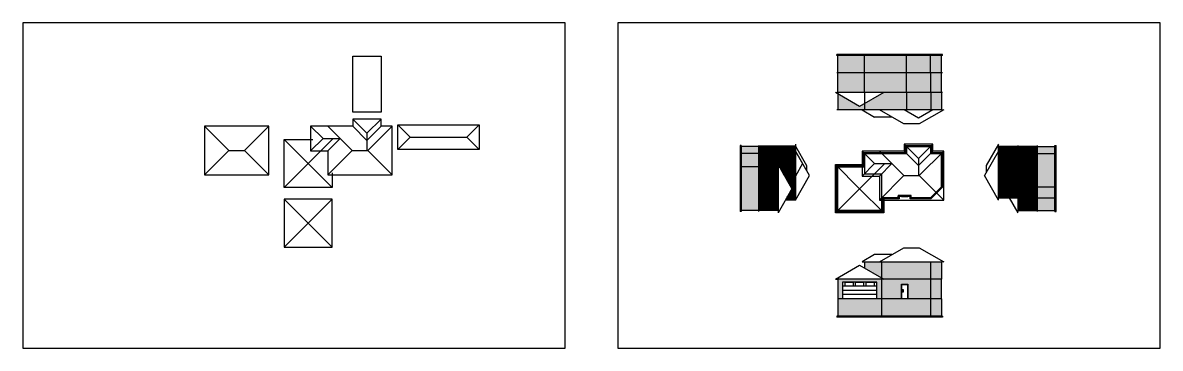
# Model space of a CAD drawing. Header units: inches. Extents: x 3882 to 20043, y -1483 to 317.
# Drawn here: x 13752 to 20043, y -1483 to 317 of the extents above; entities that cross this region are included whole.
import ezdxf

# ---------------------------------------------------------------- set-up
doc = ezdxf.new("R2010")
doc.units = ezdxf.units.IN
doc.header["$MEASUREMENT"] = 0
for name, color, linetype in [('SS - Concrete_(60)', 60, 'Continuous'), ('SS - Footings_(3)', 3, 'Continuous'), ('SS - Foundation_Wall_(2)', 2, 'Continuous'), ('SS - Masonry_(241)', 241, 'Continuous'), ('SS - Roof_(200)', 200, 'Continuous'), ('SS - Sheathing_(124)', 124, 'Continuous'), ('SS - Windows_(160)', 160, 'Continuous')]:
    doc.layers.add(name, color=color, linetype=linetype)
pattern_1 = [(90, (-240.0954, -138.6192), (-2.667, 2e-16), []), (180, (-240.0954, -138.619), (-2.667, -4), [2.667, -2.667])]
pattern_2 = [(50, (-240.095, -138.619), (14.345204, -1.255043), [1.5, -16.5]), (355, (-240.095, -138.619), (-2.775027, 15.043843), [1.2, -13.2]), (100.451444, (-238.9, -138.724), (11.570177, 13.7888), [1.274804, -14.022842]), (46.1842, (-240.095, -134.62), (21.344827, -3.310386), [2.25, -24.75]), (96.63564, (-238.317, -134.895), (18.69324, 19.482372), [1.912207, -21.034275]), (351.18416, (-240.095, -134.62), (18.69324, 19.482372), [1.8, -19.8]), (21, (-238.095, -135.619), (11.938141, -8.052378), [1.5, -16.5]), (326, (-238.095, -135.619), (4.866307, 14.503001), [1.2, -13.2]), (71.451445, (-237.1, -136.29), (16.804448, 6.450623), [1.274804, -14.022842]), (37.5, (-240.0954, -138.619), (0.2431971, 6.6578771), [0, -13.04, 0, -13.4, 0, -13.25]), (7.5, (-240.0954, -138.619), (5.2613907, 7.8882342), [0, -7.64, 0, -12.74, 0, -5.05]), (327.5, (-244.5554, -138.619), (10.6764487, -0.4510974), [0, -5, 0, -15.6, 0, -20.7]), (317.5, (-246.555, -138.619), (11.6637234, 2.0020996), [0, -6.5, 0, -10.36, 0, -14.7])]
pattern_3 = [(90, (-240.0954, -138.619), (6, -4e-16), [10, -2]), (90, (-238.0954, -140.619), (6, -4e-16), [6, -1.5, 3, -1.5]), (90, (-236.0954, -143.619), (6, -4e-16), [10, -2])]
pattern_4 = [(180, (-240.0954, -138.619), (7e-16, 6), [10, -2]), (180, (-238.0954, -136.619), (7e-16, 6), [6, -1.5, 3, -1.5]), (180, (-235.0954, -134.619), (7e-16, 6), [10, -2])]

msp = doc.modelspace()

# ---------------------------------------------------------------- hatches: boundary and pattern name
at = {"layer": 'SS - Concrete_(60)'}
h = msp.add_hatch(dxfattribs=at)
h.set_pattern_fill('AR-CONC', color=256, scale=2)
h.set_pattern_definition(pattern_2)
h.paths.add_polyline_path([(17821.48825, -480.03412), (17725.48825, -480.03412), (17725.48825, -720.03412), (17821.48825, -720.03412)])
h.paths.add_polyline_path([(17821.48825, -405.98849), (17725.48825, -405.98849), (17725.48825, -480.03412), (17821.48825, -480.03412)])
h.paths.add_polyline_path([(17821.48825, -366.4127), (17725.48825, -366.4127), (17725.48825, -405.98849), (17821.48825, -405.98849)])
at = {"layer": 'SS - Foundation_Wall_(2)'}
h = msp.add_hatch(dxfattribs=at)
h.set_pattern_fill('AR-CONC', color=256, scale=2)
h.set_pattern_definition(pattern_2)
h.paths.add_polyline_path([(18832.31573, 135.70426), (18772.31573, 135.70426), (18772.31573, 39.70426), (18832.31573, 39.70426)])
h.paths.add_polyline_path([(18772.31573, 135.70426), (18640.05617, 135.70426), (18640.05617, 39.70426), (18772.31573, 39.70426)])
h.paths.add_polyline_path([(18640.05617, 135.70426), (18407.75094, 135.70426), (18407.75094, 39.70426), (18640.05617, 39.70426)])
h.paths.add_polyline_path([(18407.75094, 135.70426), (18260.51287, 135.70426), (18260.51287, 39.70426), (18407.75094, 39.70426)])
h = msp.add_hatch(dxfattribs=at)
h.set_pattern_fill('AR-CONC', color=256, scale=2)
h.set_pattern_definition(pattern_2)
h.paths.add_polyline_path([(19460.66601, -405.98849), (19364.66601, -405.98849), (19364.66601, -589.84141), (19460.66601, -589.84141)])
h.paths.add_polyline_path([(19460.66601, -589.84141), (19364.66601, -589.84141), (19364.66601, -649.84141), (19460.66601, -649.84141)])
h.paths.add_polyline_path([(19460.66601, -649.84141), (19364.66601, -649.84141), (19364.66601, -720.03412), (19460.66601, -720.03412)])
h.paths.add_polyline_path([(19460.66601, -366.4127), (19364.66601, -366.4127), (19364.66601, -405.98849), (19460.66601, -405.98849)])
h = msp.add_hatch(dxfattribs=at)
h.set_pattern_fill('AR-CONC', color=256, scale=2)
h.set_pattern_definition(pattern_2)
h.paths.add_polyline_path([(18500.51287, -1208.55756), (18260.51287, -1208.55756), (18260.51287, -1304.55756), (18500.51287, -1304.55756)])
h.paths.add_polyline_path([(18771.72994, -1208.55756), (18500.51287, -1208.55756), (18500.51287, -1304.55756), (18771.72994, -1304.55756)])
h.paths.add_polyline_path([(18832.31573, -1208.55756), (18771.72994, -1208.55756), (18771.72994, -1304.55756), (18832.31573, -1304.55756)])
at = {"layer": 'SS - Masonry_(241)'}
h = msp.add_hatch(dxfattribs=at)
h.set_pattern_fill('AR-BRSTD', color=256)
h.set_pattern_definition([(0, (-240.0954, -138.6192), (0, 2.667), []), (90, (-240.0954, -138.619), (-4, 2.667), [2.667, -2.667])])
h.paths.add_polyline_path([(18833.31573, 39.70426), (18773.31573, 39.70426), (18773.31573, -68.29574), (18833.31573, -68.29574)])
h.paths.add_polyline_path([(18773.31573, 39.70426), (18772.31573, 39.70426), (18639.05617, 39.70426), (18639.05617, -68.29574), (18773.31573, -68.29574)])
h.paths.add_polyline_path([(18639.05617, 39.70426), (18406.75094, 39.70426), (18406.75094, -68.29574), (18639.05617, -68.29574)])
h.paths.add_polyline_path([(18406.75094, 39.70426), (18259.51287, 39.70426), (18259.51287, -68.29574), (18406.75094, -68.29574)])
h = msp.add_hatch(dxfattribs=at)
h.set_pattern_fill('AR-BRSTD', color=256, angle=90)
h.set_pattern_definition(pattern_1)
h.paths.add_polyline_path([(17929.48825, -365.4127), (17821.48825, -365.4127), (17821.48825, -404.98849), (17929.48825, -404.98849)])
h.paths.add_polyline_path([(17929.48825, -404.98849), (17821.48825, -404.98849), (17821.48825, -479.03412), (17929.48825, -479.03412)])
h.paths.add_polyline_path([(17929.48825, -479.03412), (17821.48825, -479.03412), (17821.48825, -721.03412), (17929.48825, -721.03412)])
h = msp.add_hatch(dxfattribs=at)
h.set_pattern_fill('AR-BRSTD', color=256, angle=90)
h.set_pattern_definition(pattern_1)
h.paths.add_polyline_path([(19364.66601, -650.84141), (19256.66601, -650.84141), (19256.66601, -721.03412), (19364.66601, -721.03412)])
h.paths.add_polyline_path([(19364.66601, -590.25563), (19256.66601, -590.25563), (19256.66601, -650.84141), (19364.66601, -650.84141)])
h.paths.add_polyline_path([(19364.66601, -404.98849), (19256.66601, -404.98849), (19256.66601, -590.25563), (19364.66601, -590.25563)])
h.paths.add_polyline_path([(19364.66601, -365.4127), (19256.66601, -365.4127), (19256.66601, -404.98849), (19364.66601, -404.98849)])
h = msp.add_hatch(dxfattribs=at)
h.set_pattern_fill('AR-BRSTD', color=256)
h.paths.add_polyline_path([(18611.0392, -1128.55756), (18647.0392, -1128.55756), (18647.0392, -1208.55756), (18772.72994, -1208.55756), (18772.72994, -1100.55756), (18501.51287, -1100.55756), (18501.51287, -1208.55756), (18611.0392, -1208.55756)])
h.paths.add_polyline_path([(18833.31573, -1100.55756), (18832.31573, -1100.55756), (18772.72994, -1100.55756), (18772.72994, -1208.55756), (18832.31573, -1208.55756), (18833.31573, -1208.55756)])
h.paths.add_polyline_path([(18501.51287, -1100.55756), (18260.51287, -1100.55756), (18259.51287, -1100.55756), (18259.51287, -1208.55756), (18260.51287, -1208.55756), (18285.6652, -1208.55756), (18285.6652, -1116.66006), (18475.05396, -1116.66006), (18475.05396, -1208.55756), (18500.51287, -1208.55756), (18501.51287, -1208.55756)])
at = {"layer": 'SS - Sheathing_(124)'}
h = msp.add_hatch(dxfattribs=at)
h.set_pattern_fill('GOST_WOOD', color=256, angle=90)
h.set_pattern_definition(pattern_4)
h.paths.add_polyline_path([(18833.31573, -68.29574), (18773.31573, -68.29574), (18773.31573, -164.29574), (18833.31573, -164.29574)])
h.paths.add_polyline_path([(18773.31573, -68.29574), (18639.05617, -68.29574), (18639.05617, -164.29574), (18773.31573, -164.29574)])
h.paths.add_polyline_path([(18639.05617, -68.29574), (18513.51287, -68.29574), (18406.75094, -129.93478), (18406.75094, -164.29574), (18639.05617, -164.29574)])
h.paths.add_polyline_path([(18259.51287, -75.22395), (18259.51287, -164.29574), (18406.75094, -164.29574), (18406.75094, -129.93478), (18380.51287, -145.08333)])
h = msp.add_hatch(dxfattribs=at)
h.set_pattern_fill('GOST_WOOD', color=256)
h.set_pattern_definition(pattern_3)
h.paths.add_polyline_path([(18025.48825, -527.91495), (17964.63782, -527.91495), (18006.27584, -600.03412), (17970.01403, -662.84141), (18025.48825, -662.84141)])
h.paths.add_polyline_path([(18025.48825, -479.03412), (17936.41646, -479.03412), (17964.63782, -527.91495), (18025.48825, -527.91495)])
h.paths.add_polyline_path([(18025.48825, -432.54248), (17929.48825, -432.54248), (17929.48825, -461.48849), (18025.48825, -461.48849)])
h.paths.add_polyline_path([(18025.48825, -461.48849), (17929.48825, -461.48849), (17929.48825, -467.03412), (17936.41646, -479.03412), (18025.48825, -479.03412)])
h.paths.add_polyline_path([(18025.48825, -404.98849), (17929.48825, -404.98849), (17929.48825, -432.54248), (18025.48825, -432.54248)])
h.paths.add_polyline_path([(18025.48825, -365.4127), (17929.48825, -365.4127), (17929.48825, -392.98849), (18025.48825, -392.98849)])
h.paths.add_polyline_path([(18025.48825, -392.98849), (17929.48825, -392.98849), (17929.48825, -404.98849), (18025.48825, -404.98849)])
h = msp.add_hatch(dxfattribs=at)
h.set_pattern_fill('GOST_WOOD', color=256)
h.set_pattern_definition(pattern_3)
h.paths.add_polyline_path([(19256.66601, -590.25563), (19148.66601, -590.25563), (19148.66601, -650.84141), (19256.66601, -650.84141)])
h.paths.add_polyline_path([(19256.66601, -404.98849), (19148.66601, -404.98849), (19148.66601, -590.25563), (19256.66601, -590.25563)])
h.paths.add_polyline_path([(19256.66601, -365.4127), (19148.66601, -365.4127), (19148.66601, -404.98849), (19256.66601, -404.98849)])
h = msp.add_hatch(dxfattribs=at)
h.set_pattern_fill('GOST_WOOD', color=256, angle=90)
h.set_pattern_definition(pattern_4)
h.paths.add_polyline_path([(18501.51287, -1004.55756), (18406.75094, -1004.55756), (18406.75094, -1038.91852), (18501.51287, -1093.62935)])
h.paths.add_polyline_path([(18772.72994, -1004.55756), (18501.51287, -1004.55756), (18501.51287, -1093.62935), (18513.51287, -1100.55756), (18772.72994, -1100.55756)])
h.paths.add_polyline_path([(18833.31573, -1004.55756), (18832.31573, -1004.55756), (18772.72994, -1004.55756), (18772.72994, -1100.55756), (18832.31573, -1100.55756), (18833.31573, -1100.55756)])

# ---------------------------------------------------------------- linework, layer by layer
for p, q in [((18380.51287, -145.08333), (18247.51287, -68.29574)), ((18513.51287, -68.29574), (18380.51287, -145.08333)), ((18394.75094, -164.29574), (18463.25094, -203.84424)), ((18624.43934, -242.19557), (18489.51287, -164.29574)), ((18706.18595, -209.98134), (18627.05617, -164.29574)), ((18785.31573, -164.29574), (18706.18595, -209.98134)), ((18845.31573, -164.29574), (18710.38926, -242.19557)), ((15826.67032, -246.62344), (15895.17032, -315.12344)), ((16277.23511, -246.62344), (16208.73511, -315.12344)), ((18558.01287, -203.84424), (18463.25094, -203.84424)), ((18710.38926, -242.19557), (18624.43934, -242.19557)), ((14757.02986, -254.36932), (14891.95632, -389.29578)), ((15112.83271, -254.36932), (14977.90625, -389.29578)), ((15895.17032, -315.12344), (15826.67032, -383.62344)), ((15895.17032, -315.12344), (16208.73511, -315.12344)), ((16208.73511, -315.12344), (16277.23511, -383.62344)), ((18025.48825, -365.4127), (18087.09474, -472.11826)), ((19148.66601, -353.4127), (19080.13132, -472.11826)), ((14891.95632, -389.29578), (14757.02986, -524.22224)), ((14891.95632, -389.29578), (14977.90625, -389.29578)), ((14977.90625, -389.29578), (15112.83271, -524.22224)), ((18103.38808, -527.91495), (18025.48825, -392.98849)), ((18025.48825, -392.98849), (18065.03675, -461.48849)), ((19148.66601, -392.98849), (19070.76618, -527.91495)), ((15197.3252, -594.41495), (15330.3252, -461.41495)), ((17929.48825, -467.03412), (18006.27584, -600.03412)), ((18065.03675, -461.48849), (18025.48825, -529.98849)), ((18087.09474, -472.11826), (18087.09474, -499.69405)), ((19080.13132, -472.11826), (19080.13132, -511.69405)), ((18025.48825, -662.84141), (18103.38808, -527.91495)), ((19148.66601, -662.84141), (19070.76618, -527.91495)), ((18006.27584, -600.03412), (17929.48825, -733.03412)), ((18247.51287, -733.03412), (18380.51287, -600.03412)), ((15197.3252, -657.38466), (15330.3252, -790.38466)), ((15330.3252, -790.38466), (15463.3252, -657.38466)), ((18611.0392, -643.84141), (18647.0392, -643.84141)), ((19256.66601, -733.03412), (19209.21203, -650.84141)), ((15197.3252, -923.38466), (15330.3252, -790.38466)), ((15330.3252, -790.38466), (15463.3252, -923.38466)), ((18489.51287, -1004.55756), (18624.43934, -926.65773)), ((18624.43934, -926.65773), (18710.38926, -926.65773)), ((18710.38926, -926.65773), (18845.31573, -1004.55756)), ((18463.25094, -965.00906), (18394.75094, -1004.55756)), ((18558.01287, -965.00906), (18463.25094, -965.00906)), ((18845.31573, -1004.55756), (18833.31573, -1004.55756)), ((18247.51287, -1100.55756), (18380.51287, -1023.76997)), ((18380.51287, -1023.76997), (18513.51287, -1100.55756)), ((18247.51287, -1100.55756), (18259.51287, -1100.55756)), ((18500.51287, -1208.55756), (18475.05396, -1208.55756))]:
    msp.add_line(p, q)
for points in [[(13752.43687, -1482.52153), (16152.43687, -1482.52153), (16752.43687, -1482.52153), (16752.43687, 317.47847), (13752.43687, 317.47847)], [(17042.71999, -1482.52153), (19442.71999, -1482.52153), (20042.71999, -1482.52153), (20042.71999, 317.47847), (17042.71999, 317.47847)], [(15576.8685, 132.34271), (15735.12805, 132.34271), (15735.12805, -177.08601), (15576.8685, -177.08601)], [(15826.67032, -246.62344), (16277.23511, -246.62344), (16277.23511, -383.62344), (15826.67032, -383.62344)], [(14757.02986, -524.22224), (15112.83271, -524.22224), (15112.83271, -254.36932), (14757.02986, -254.36932)], [(15197.3252, -923.38466), (15463.3252, -923.38466), (15463.3252, -657.38466), (15197.3252, -657.38466)]]:
    msp.add_lwpolyline(points, close=True)
at = {"layer": 'SS - Footings_(3)'}
for p, q in [((18838.31573, 141.70426), (18254.51287, 141.70426)), ((18254.51287, 135.70426), (18254.51287, 141.70426)), ((18838.31573, 135.70426), (18254.51287, 135.70426)), ((18838.31573, 135.70426), (18838.31573, 141.70426)), ((17719.48825, -360.4127), (17719.48825, -726.03412)), ((17725.48825, -360.4127), (17719.48825, -360.4127)), ((17725.48825, -360.4127), (17725.48825, -726.03412)), ((19460.66601, -360.4127), (19466.66601, -360.4127)), ((19460.66601, -726.03412), (19460.66601, -360.4127)), ((19466.66601, -726.03412), (19466.66601, -360.4127)), ((17725.48825, -399.98849), (17719.48825, -399.98849)), ((19460.66601, -399.98849), (19466.66601, -399.98849)), ((17725.48825, -474.03412), (17719.48825, -474.03412)), ((19460.66601, -592.32669), (19466.66601, -592.32669)), ((19460.66601, -655.84141), (19466.66601, -655.84141)), ((17725.48825, -726.03412), (17719.48825, -726.03412)), ((19460.66601, -726.03412), (19466.66601, -726.03412)), ((18838.31573, -1304.55756), (18254.51287, -1304.55756)), ((18254.51287, -1304.55756), (18254.51287, -1310.55756)), ((18838.31573, -1310.55756), (18254.51287, -1310.55756)), ((18838.31573, -1304.55756), (18838.31573, -1310.55756))]:
    msp.add_line(p, q, dxfattribs=at)
msp.add_lwpolyline([(18401.75094, -474.03412), (18401.75094, -399.98849), (18634.05617, -399.98849), (18634.05617, -360.4127), (18778.31573, -360.4127), (18778.31573, -399.98849), (18838.31573, -399.98849), (18838.31573, -592.32669), (18774.80101, -655.84141), (18659.09157, -655.84141), (18659.09157, -643.84141), (18599.09157, -643.84141), (18599.09157, -655.84141), (18506.51287, -655.84141), (18506.51287, -726.03412), (18254.51287, -726.03412), (18254.51287, -474.03412)], close=True, dxfattribs=at)
at = {"layer": 'SS - Foundation_Wall_(2)'}
for p, q in [((18260.51287, 39.70426), (18260.51287, 135.70426)), ((18407.75094, 39.70426), (18407.75094, 135.70426)), ((18640.05617, 39.70426), (18640.05617, 135.70426)), ((18772.31573, 39.70426), (18772.31573, 135.70426)), ((18832.31573, 39.70426), (18832.31573, 135.70426)), ((18838.31573, 39.70426), (18254.51287, 39.70426)), ((17821.48825, -366.4127), (17725.48825, -366.4127)), ((17821.48825, -360.4127), (17821.48825, -726.03412)), ((19364.66601, -726.03412), (19364.66601, -360.4127)), ((19364.66601, -366.4127), (19460.66601, -366.4127)), ((17821.48825, -405.98849), (17719.48825, -405.98849)), ((19364.66601, -405.98849), (19460.66601, -405.98849)), ((17821.48825, -480.03412), (17719.48825, -480.03412)), ((19364.66601, -589.84141), (19460.66601, -589.84141)), ((19364.66601, -649.84141), (19460.66601, -649.84141)), ((17821.48825, -720.03412), (17719.48825, -720.03412)), ((19364.66601, -720.03412), (19460.66601, -720.03412)), ((18832.31573, -1208.55756), (18260.51287, -1208.55756)), ((18260.51287, -1208.55756), (18260.51287, -1304.55756)), ((18500.51287, -1208.55756), (18500.51287, -1310.55756)), ((18771.72994, -1208.55756), (18771.72994, -1304.55756)), ((18832.31573, -1208.55756), (18832.31573, -1304.55756))]:
    msp.add_line(p, q, dxfattribs=at)
msp.add_lwpolyline([(18407.75094, -480.03412), (18407.75094, -405.98849), (18640.05617, -405.98849), (18640.05617, -366.4127), (18772.31573, -366.4127), (18772.31573, -405.98849), (18832.31573, -405.98849), (18832.31573, -589.84141), (18772.31573, -649.84141), (18665.09157, -649.84141), (18665.09157, -637.84141), (18593.09157, -637.84141), (18593.09157, -649.84141), (18500.51287, -649.84141), (18500.51287, -720.03412), (18260.51287, -720.03412), (18260.51287, -480.03412)], close=True, dxfattribs=at)
at = {"layer": 'SS - Masonry_(241)'}
for p, q in [((18259.51287, -68.29574), (18259.51287, 39.70426)), ((18406.75094, -68.29574), (18406.75094, 39.70426)), ((18639.05617, -68.29574), (18639.05617, 39.70426)), ((18773.31573, -68.29574), (18773.31573, 39.70426)), ((18833.31573, -68.29574), (18833.31573, 39.70426)), ((18838.31573, -68.29574), (18254.51287, -68.29574)), ((17929.48825, -365.4127), (17821.48825, -365.4127)), ((17929.48825, -360.4127), (17929.48825, -733.03412)), ((19256.66601, -726.03412), (19256.66601, -360.4127)), ((19256.66601, -365.4127), (19364.66601, -365.4127)), ((17929.48825, -404.98849), (17821.48825, -404.98849)), ((19256.66601, -404.98849), (19364.66601, -404.98849)), ((17929.48825, -479.03412), (17821.48825, -479.03412)), ((19256.66601, -590.25563), (19364.66601, -590.25563)), ((19256.66601, -650.84141), (19364.66601, -650.84141)), ((17929.48825, -721.03412), (17821.48825, -721.03412)), ((19256.66601, -721.03412), (19364.66601, -721.03412)), ((18501.51287, -1100.55756), (18501.51287, -1208.55756)), ((18772.72994, -1100.55756), (18772.72994, -1208.55756))]:
    msp.add_line(p, q, dxfattribs=at)
for points in [[(15463.3252, -512.22224), (15463.3252, -594.41495), (15197.3252, -594.41495), (15197.3252, -328.41495), (15356.56326, -328.41495)], [(18614.09157, -638.84141), (18594.09157, -638.84141), (18594.09157, -650.84141), (18501.51287, -650.84141), (18501.51287, -721.03412), (18259.51287, -721.03412), (18259.51287, -479.03412), (18406.75094, -479.03412), (18406.75094, -404.98849), (18639.05617, -404.98849), (18639.05617, -365.4127), (18773.31573, -365.4127), (18773.31573, -404.98849), (18833.31573, -404.98849), (18833.31573, -590.25563), (18772.72994, -650.84141), (18664.09157, -650.84141), (18664.09157, -638.84141), (18650.09157, -638.84141)], [(18513.51287, -650.84141), (18513.51287, -733.03412), (18247.51287, -733.03412), (18247.51287, -467.03412), (18406.75094, -467.03412)], [(18832.31573, -1208.55756), (18833.31573, -1208.55756), (18833.31573, -1100.55756), (18832.31573, -1100.55756), (18260.51287, -1100.55756), (18259.51287, -1100.55756), (18259.51287, -1208.55756), (18260.51287, -1208.55756)]]:
    msp.add_lwpolyline(points, dxfattribs=at)
at = {"layer": 'SS - Roof_(200)'}
for p, q in [((15576.8685, -214.79353), (15655.99827, -293.92331)), ((15655.99827, -293.92331), (15735.12805, -214.79353)), ((15344.56326, -254.36932), (15413.06326, -322.86932)), ((15439.3252, -254.36932), (15507.8252, -322.86932)), ((15576.8685, -254.36932), (15655.99827, -333.49909)), ((15655.99827, -333.49909), (15735.12805, -254.36932)), ((15655.99827, -293.92331), (15655.99827, -389.29578)), ((15795.12805, -254.36932), (15660.20159, -389.29578)), ((15197.3252, -594.41495), (15468.87083, -322.86932)), ((15197.3252, -328.41495), (15330.3252, -461.41495)), ((15413.06326, -322.86932), (15344.56326, -391.36932)), ((15413.06326, -322.86932), (15507.8252, -322.86932)), ((15507.8252, -322.86932), (15439.3252, -391.36932)), ((15507.8252, -322.86932), (15574.25166, -389.29578)), ((18627.05617, -353.4127), (18706.18595, -432.54248)), ((18706.18595, -432.54248), (18785.31573, -353.4127)), ((15574.25166, -389.29578), (15439.3252, -524.22224)), ((15574.25166, -389.29578), (15660.20159, -389.29578)), ((15660.20159, -389.29578), (15795.12805, -524.22224)), ((18394.75094, -392.98849), (18463.25094, -461.48849)), ((18489.51287, -392.98849), (18558.01287, -461.48849)), ((18627.05617, -392.98849), (18706.18595, -472.11826)), ((18706.18595, -472.11826), (18785.31573, -392.98849)), ((18706.18595, -432.54248), (18706.18595, -527.91495)), ((18845.31573, -392.98849), (18710.38926, -527.91495)), ((15330.3252, -461.41495), (15463.3252, -594.41495)), ((18247.51287, -733.03412), (18519.05851, -461.48849)), ((18247.51287, -467.03412), (18380.51287, -600.03412)), ((18463.25094, -461.48849), (18394.75094, -529.98849)), ((18463.25094, -461.48849), (18558.01287, -461.48849)), ((18558.01287, -461.48849), (18489.51287, -529.98849)), ((18558.01287, -461.48849), (18624.43934, -527.91495)), ((18624.43934, -527.91495), (18489.51287, -662.84141)), ((18624.43934, -527.91495), (18710.38926, -527.91495)), ((18710.38926, -527.91495), (18845.31573, -662.84141)), ((18380.51287, -600.03412), (18513.51287, -733.03412))]:
    msp.add_line(p, q, dxfattribs=at)
at = {"layer": 'SS - Sheathing_(124)'}
for p, q in [((18259.51287, -68.29574), (18259.51287, -164.29574)), ((18406.75094, -68.29574), (18406.75094, -164.29574)), ((18639.05617, -68.29574), (18639.05617, -164.29574)), ((18773.31573, -68.29574), (18773.31573, -164.29574)), ((18833.31573, -68.29574), (18833.31573, -164.29574)), ((18838.31573, -164.29574), (18254.51287, -164.29574)), ((15735.12805, -214.79353), (15576.8685, -214.79353)), ((15576.8685, -214.79353), (15576.8685, -254.36932)), ((15735.12805, -254.36932), (15735.12805, -214.79353)), ((15576.8685, -254.36932), (15344.56326, -254.36932)), ((15344.56326, -254.36932), (15344.56326, -391.36932)), ((15795.12805, -254.36932), (15735.12805, -254.36932)), ((15795.12805, -524.22224), (15795.12805, -254.36932)), ((18025.48825, -365.4127), (17929.48825, -365.4127)), ((18025.48825, -353.4127), (18025.48825, -662.84141)), ((18785.31573, -353.4127), (18627.05617, -353.4127)), ((18627.05617, -353.4127), (18627.05617, -392.98849)), ((18785.31573, -392.98849), (18785.31573, -353.4127)), ((19148.66601, -662.84141), (19148.66601, -360.4127)), ((19148.66601, -365.4127), (19256.66601, -365.4127)), ((15344.56326, -391.36932), (15439.3252, -391.36932)), ((15439.3252, -391.36932), (15439.3252, -524.22224)), ((18025.48825, -404.98849), (17929.48825, -404.98849)), ((18627.05617, -392.98849), (18394.75094, -392.98849)), ((18394.75094, -392.98849), (18394.75094, -529.98849)), ((18845.31573, -392.98849), (18785.31573, -392.98849)), ((18845.31573, -662.84141), (18845.31573, -392.98849)), ((19148.66601, -404.98849), (19256.66601, -404.98849)), ((18025.48825, -479.03412), (17929.48825, -479.03412)), ((15439.3252, -524.22224), (15555.9039, -524.22224)), ((15555.9039, -524.22224), (15601.9039, -524.22224)), ((15601.9039, -524.22224), (15795.12805, -524.22224)), ((18394.75094, -529.98849), (18489.51287, -529.98849)), ((18489.51287, -529.98849), (18489.51287, -662.84141)), ((19148.66601, -590.25563), (19256.66601, -590.25563)), ((18025.48825, -662.84141), (17970.01403, -662.84141)), ((18489.51287, -662.84141), (18606.09157, -662.84141)), ((18606.09157, -662.84141), (18652.09157, -662.84141)), ((18652.09157, -662.84141), (18845.31573, -662.84141)), ((19148.66601, -650.84141), (19256.66601, -650.84141)), ((19249.7378, -721.03412), (19256.66601, -721.03412)), ((18406.75094, -1004.55756), (18406.75094, -1038.91852)), ((18501.51287, -1004.55756), (18501.51287, -1100.55756)), ((18772.72994, -1004.55756), (18772.72994, -1100.55756))]:
    msp.add_line(p, q, dxfattribs=at)
for points in [[(18406.75094, -404.98849), (18406.75094, -517.98849), (18501.51287, -517.98849), (18501.51287, -650.84141), (18594.09157, -650.84141), (18594.09157, -638.84141), (18664.09157, -638.84141), (18664.09157, -650.84141), (18772.72994, -650.84141), (18833.31573, -590.25563), (18833.31573, -404.98849), (18773.31573, -404.98849), (18773.31573, -365.4127), (18639.05617, -365.4127), (18639.05617, -404.98849), (18406.75094, -404.98849), (18406.75094, -479.03412)], [(18394.75094, -1004.55756), (18832.31573, -1004.55756), (18833.31573, -1004.55756), (18833.31573, -1100.55756)]]:
    msp.add_lwpolyline(points, dxfattribs=at)
at = {"layer": 'SS - Windows_(160)'}
for p, q in [((18475.05396, -1116.66006), (18285.6652, -1116.66006)), ((18285.6652, -1116.66006), (18285.6652, -1208.55756)), ((18475.05396, -1208.55756), (18475.05396, -1116.66006)), ((18475.05396, -1139.63444), (18285.6652, -1139.63444)), ((18475.05396, -1162.60881), (18285.6652, -1162.60881)), ((18475.05396, -1185.58318), (18285.6652, -1185.58318))]:
    msp.add_line(p, q, dxfattribs=at)
for points in [[(18345.58383, -1119.66313), (18297.69075, -1119.66313), (18297.69075, -1136.81824), (18345.58383, -1136.81824)], [(18403.38773, -1119.66313), (18355.49465, -1119.66313), (18355.49465, -1136.81824), (18403.38773, -1136.81824)], [(18462.25542, -1119.66313), (18414.36233, -1119.66313), (18414.36233, -1136.81824), (18462.25542, -1136.81824)], [(18475.05396, -1116.66006), (18463.05396, -1116.66006), (18463.05396, -1116.66006), (18475.05396, -1116.66006)], [(18611.0392, -1208.55756), (18611.0392, -1128.55756), (18647.0392, -1128.55756), (18647.0392, -1208.55756)], [(18615.93127, -1158.36503), (18620.58175, -1158.36503), (18620.58175, -1172.70349), (18615.93127, -1172.70349)]]:
    msp.add_lwpolyline(points, close=True, dxfattribs=at)
msp.add_lwpolyline([(18613.0392, -1208.55756), (18613.0392, -1130.55756), (18645.0392, -1130.55756), (18645.0392, -1208.55756)], dxfattribs=at)

doc.saveas('drawing.dxf')
